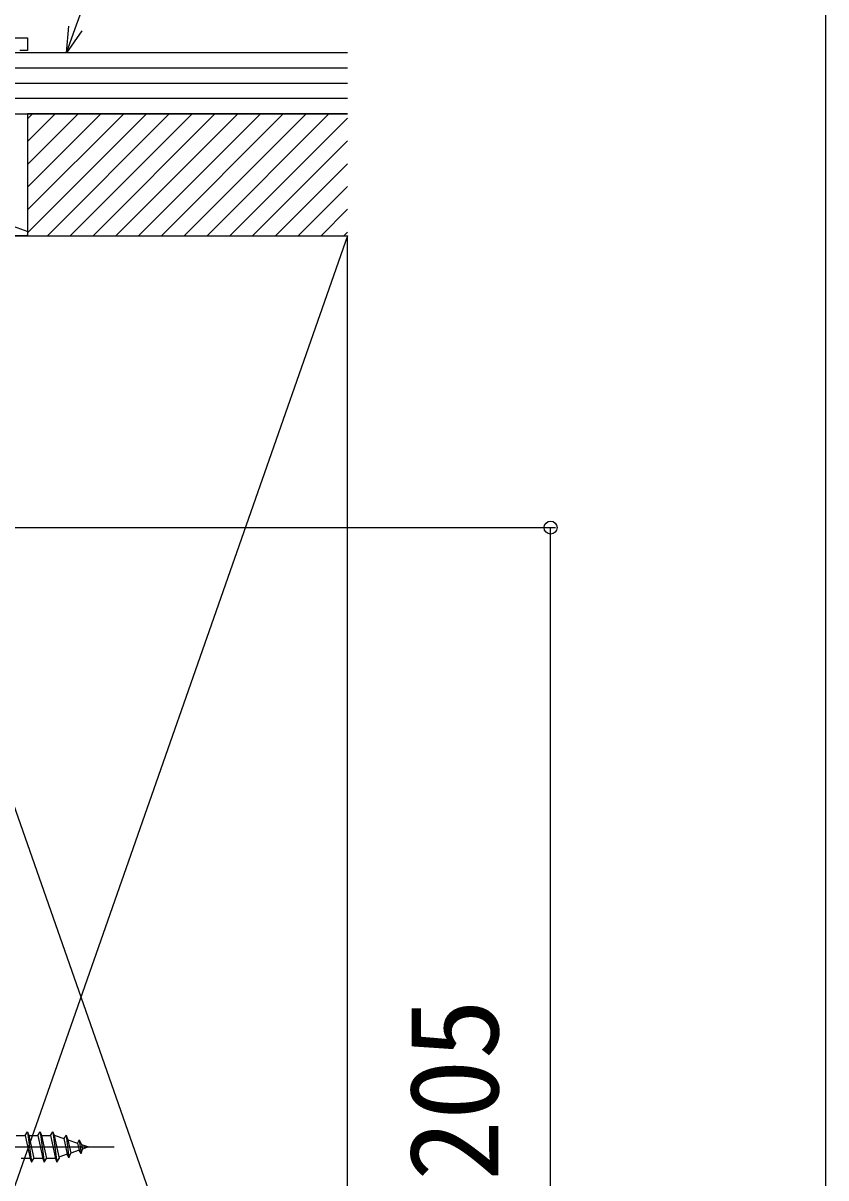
# Model space of a CAD drawing. Units: millimetres, scale not verified. Extents: x -1050 to 1050, y -1570 to 1561.
# Drawn here: x 891.9 to 1050, y 510.9 to 738.4 of the extents above; entities that cross this region are included whole.
import ezdxf
from ezdxf.enums import TextEntityAlignment as Align

# ---------------------------------------------------------------- set-up
doc = ezdxf.new("R2010")
doc.units = ezdxf.units.MM
doc.header["$LTSCALE"] = 8
for name, color, linetype in [('0-3_YKK_11', 7, 'Continuous'), ('0-5_YKK_13', 4, 'Continuous'), ('0-6_YKK_D', 6, 'Continuous'), ('0-7_YKK_ZWAK', 7, 'Continuous'), ('0-8_YSS_K', 3, 'Continuous')]:
    doc.layers.add(name, color=color, linetype=linetype)
doc.styles.add('ＭＳ ゴシック', font='')
doc.styles.get('ＭＳ ゴシック').set_extended_font_data('MS Gothic')

msp = doc.modelspace()

# ---------------------------------------------------------------- linework, layer by layer
at = {"layer": '0-3_YKK_11'}
for points in [[(876.282, 735.501), (892.782, 735.501), (892.782, 733.001), (891.278, 733.001)], [(884.128, 700.501), (892.84, 697.33), (892.694, 696.501), (889.27, 696.501)]]:
    msp.add_lwpolyline(points, dxfattribs=at)
at = {"layer": '0-5_YKK_13'}
for p, q in [((890.532, 519.251), (892.282, 519.251)), ((892.782, 520.001), (893.532, 514.001)), ((893.032, 519.251), (894.782, 519.251)), ((893.032, 519.251), (894.032, 514.751)), ((895.282, 520.001), (896.032, 514.001)), ((895.532, 519.251), (897.282, 519.251)), ((895.532, 519.251), (896.532, 514.751)), ((897.782, 520.001), (898.532, 514.001)), ((898.032, 519.251), (898.247, 519.251)), ((898.032, 519.251), (899.032, 514.751)), ((898.247, 519.251), (899.909, 518.679)), ((900.368, 519.314), (899.909, 518.679)), ((899.909, 518.679), (900.602, 515.561)), ((900.368, 519.314), (900.721, 518.399)), ((900.368, 519.314), (900.922, 514.879)), ((842.982, 517.001), (909.821, 517.001)), ((900.721, 518.399), (902.616, 517.747)), ((900.721, 518.399), (901.299, 515.801)), ((902.924, 516.361), (901.299, 515.801)), ((902.98, 518.414), (902.616, 517.747)), ((902.616, 517.747), (902.924, 516.361)), ((903.319, 515.704), (902.924, 516.361)), ((902.98, 518.414), (903.428, 517.467)), ((902.98, 518.414), (903.319, 515.704)), ((903.319, 515.704), (903.621, 516.601)), ((903.428, 517.467), (904.782, 517.001)), ((903.428, 517.467), (903.621, 516.601)), ((904.782, 517.001), (903.621, 516.601)), ((893.282, 514.751), (891.532, 514.751)), ((895.782, 514.751), (894.032, 514.751)), ((898.247, 514.751), (896.532, 514.751)), ((898.28, 514.762), (898.247, 514.751)), ((900.602, 515.561), (898.976, 515.002)), ((900.922, 514.879), (900.602, 515.561)), ((900.922, 514.879), (901.299, 515.801))]:
    msp.add_line(p, q, dxfattribs=at)
for points in [[(892.282, 519.251), (892.782, 520.001), (893.032, 519.251)], [(892.282, 519.251), (893.282, 514.751), (893.532, 514.001), (894.032, 514.751)], [(894.782, 519.251), (895.282, 520.001), (895.532, 519.251)], [(894.782, 519.251), (895.782, 514.751), (896.032, 514.001), (896.532, 514.751)], [(897.282, 519.251), (897.782, 520.001), (898.032, 519.251)], [(897.282, 519.251), (898.282, 514.751), (898.532, 514.001), (899.032, 514.751)]]:
    msp.add_lwpolyline(points, dxfattribs=at)
at = {"layer": '0-6_YKK_D'}
for p, q in [((851.282, 639.001), (996.782, 639.001)), ((995.782, 434.001), (995.782, 639.001))]:
    msp.add_line(p, q, dxfattribs=at)
for points in [[(900.448, 732.501), (902.192, 737.293), (915.007, 772.501), (915.462, 772.501), (977.28, 772.501)], [(903.477, 736.826), (900.448, 732.501), (900.908, 737.761)]]:
    msp.add_lwpolyline(points, dxfattribs=at)
msp.add_circle((995.782, 639.001), 1.275, dxfattribs=at)
at = {"layer": '0-7_YKK_ZWAK'}
msp.add_lwpolyline([(-1050, -1570), (1050, -1570), (1050, 1490)], dxfattribs=at)
at = {"layer": '0-8_YSS_K'}
for p, q in [((955.782, 729.501), (877.782, 729.501)), ((955.782, 726.501), (877.782, 726.501)), ((955.782, 723.501), (877.782, 723.501)), ((892.782, 719.528), (893.755, 720.501)), ((892.782, 715.038), (898.245, 720.501)), ((892.782, 710.548), (902.735, 720.501)), ((892.782, 706.058), (907.225, 720.501)), ((892.782, 701.568), (911.715, 720.501)), ((892.782, 697.077), (916.205, 720.501)), ((896.695, 696.501), (920.695, 720.501)), ((901.186, 696.501), (925.186, 720.501)), ((905.676, 696.501), (929.676, 720.501)), ((910.166, 696.501), (934.166, 720.501)), ((914.656, 696.501), (938.656, 720.501)), ((919.146, 696.501), (943.146, 720.501)), ((923.636, 696.501), (947.636, 720.501)), ((928.126, 696.501), (952.126, 720.501)), ((932.617, 696.501), (955.782, 719.666)), ((937.107, 696.501), (955.782, 715.176)), ((941.597, 696.501), (955.782, 710.686)), ((946.087, 696.501), (955.782, 706.196)), ((950.577, 696.501), (955.782, 701.706)), ((955.782, 696.501), (850.782, 396.501)), ((955.067, 696.501), (955.782, 697.216)), ((955.782, 366.501), (955.782, 696.501))]:
    msp.add_line(p, q, dxfattribs=at)
for points in [[(955.782, 732.501), (877.782, 732.501), (877.782, 720.501), (955.782, 720.501)], [(955.782, 720.501), (892.782, 720.501), (892.782, 696.501), (955.782, 696.501)], [(850.782, 366.501), (850.782, 696.501), (955.782, 696.501)], [(850.782, 696.501), (955.782, 396.501), (955.782, 696.501)]]:
    msp.add_lwpolyline(points, dxfattribs=at)

# ---------------------------------------------------------------- texts
at = {"layer": '0-6_YKK_D', "style": 'ＭＳ ゴシック'}
msp.add_text('205', height=17.6, rotation=90, dxfattribs=at).set_placement((990.782, 510.319), align=Align.BOTTOM_LEFT)

doc.saveas('drawing.dxf')
